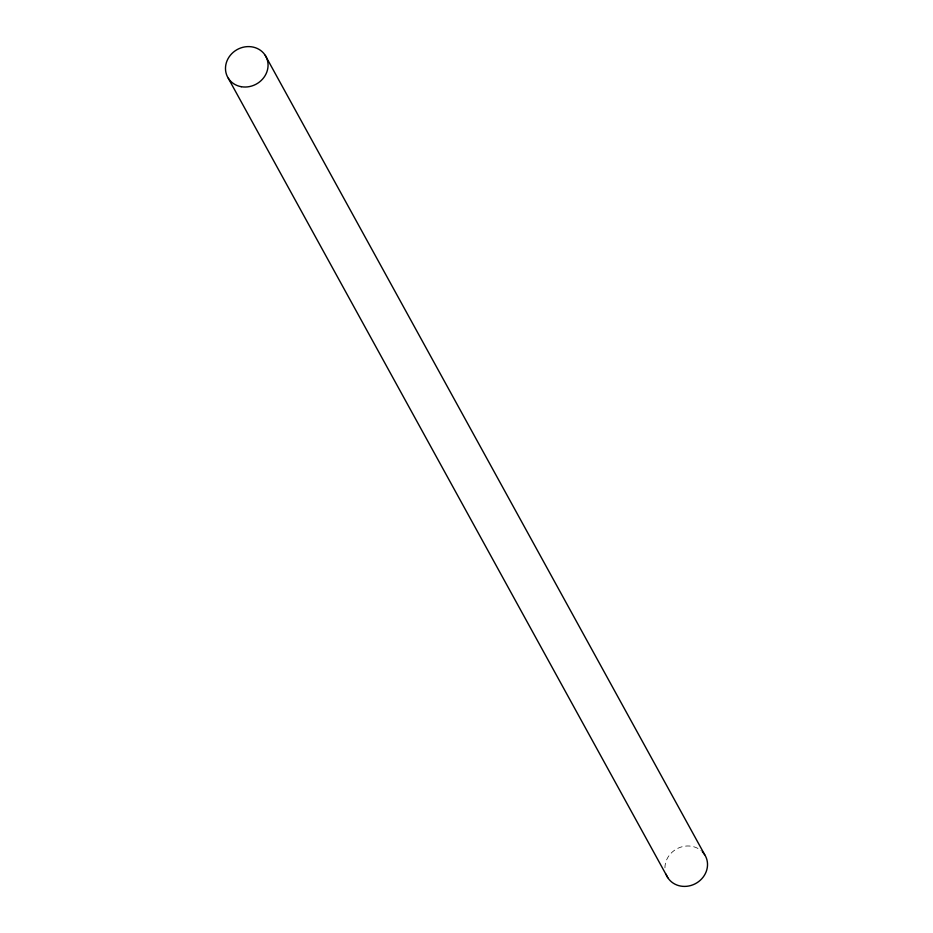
<?xml version="1.0" encoding="UTF-8"?>
<svg xmlns="http://www.w3.org/2000/svg" width="933" height="933" viewBox="0 0 933 933"><rect width="100%" height="100%" fill="white"/><g stroke="black" fill="none" stroke-linecap="round" stroke-linejoin="round"><path stroke-width="0.7" stroke-dasharray="4.67 3.5" d="M664.937 867.807A21.751 19.745 -28.8 0 1 678.104 848.19A21.751 19.745 -28.8 0 1 701.313 850.791"/><path stroke-width="1.4" d="M265.229 55.327L704.695 854.71M228.305 78.29L667.771 877.673M702.257 851.677A21.751 19.745 -28.8 0 1 696.858 882.84A21.751 19.745 -28.8 0 1 666.057 874.198M241.227 86.699A21.751 19.745 -28.8 0 0 267.351 60.027A21.751 19.745 -28.8 0 0 231.734 53.706A21.751 19.745 -28.8 0 0 241.227 86.699"/></g></svg>
